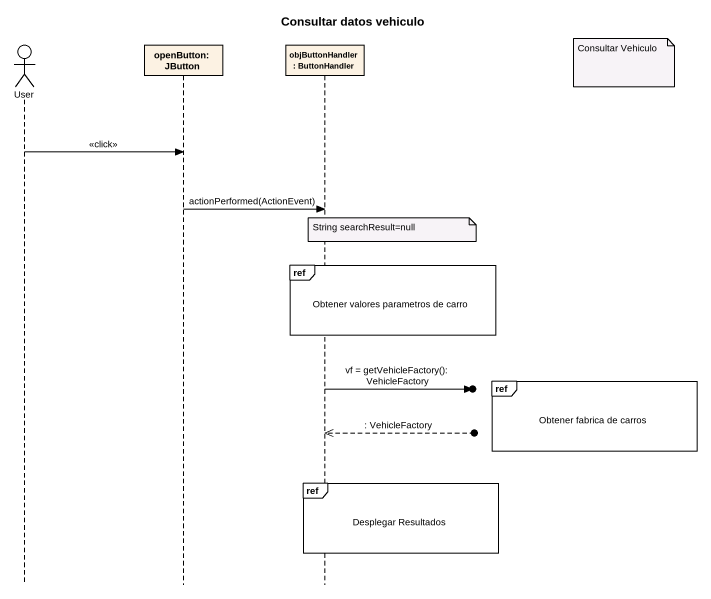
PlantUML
@startuml
title Consultar datos vehiculo
hide footbox
actor User
participant "openButton: JButton" as openButton_JButton
participant "objButtonHandler : ButtonHandler" as objButtonHandler

note right of objButtonHandler : Consultar Vehiculo
User -> openButton_JButton : <<click>>
openButton_JButton -> objButtonHandler : actionPerformed(ActionEvent)
note over objButtonHandler : String searchResult=null
ref over objButtonHandler : Obtener valores parametros de carro
ref over objButtonHandler : Obtener fabrica de carros
objButtonHandler ->o] : vf = getVehicleFactory(): VehicleFactory
objButtonHandler <<--o] : : VehicleFactory
ref over objButtonHandler : Desplegar Resultados
@enduml
